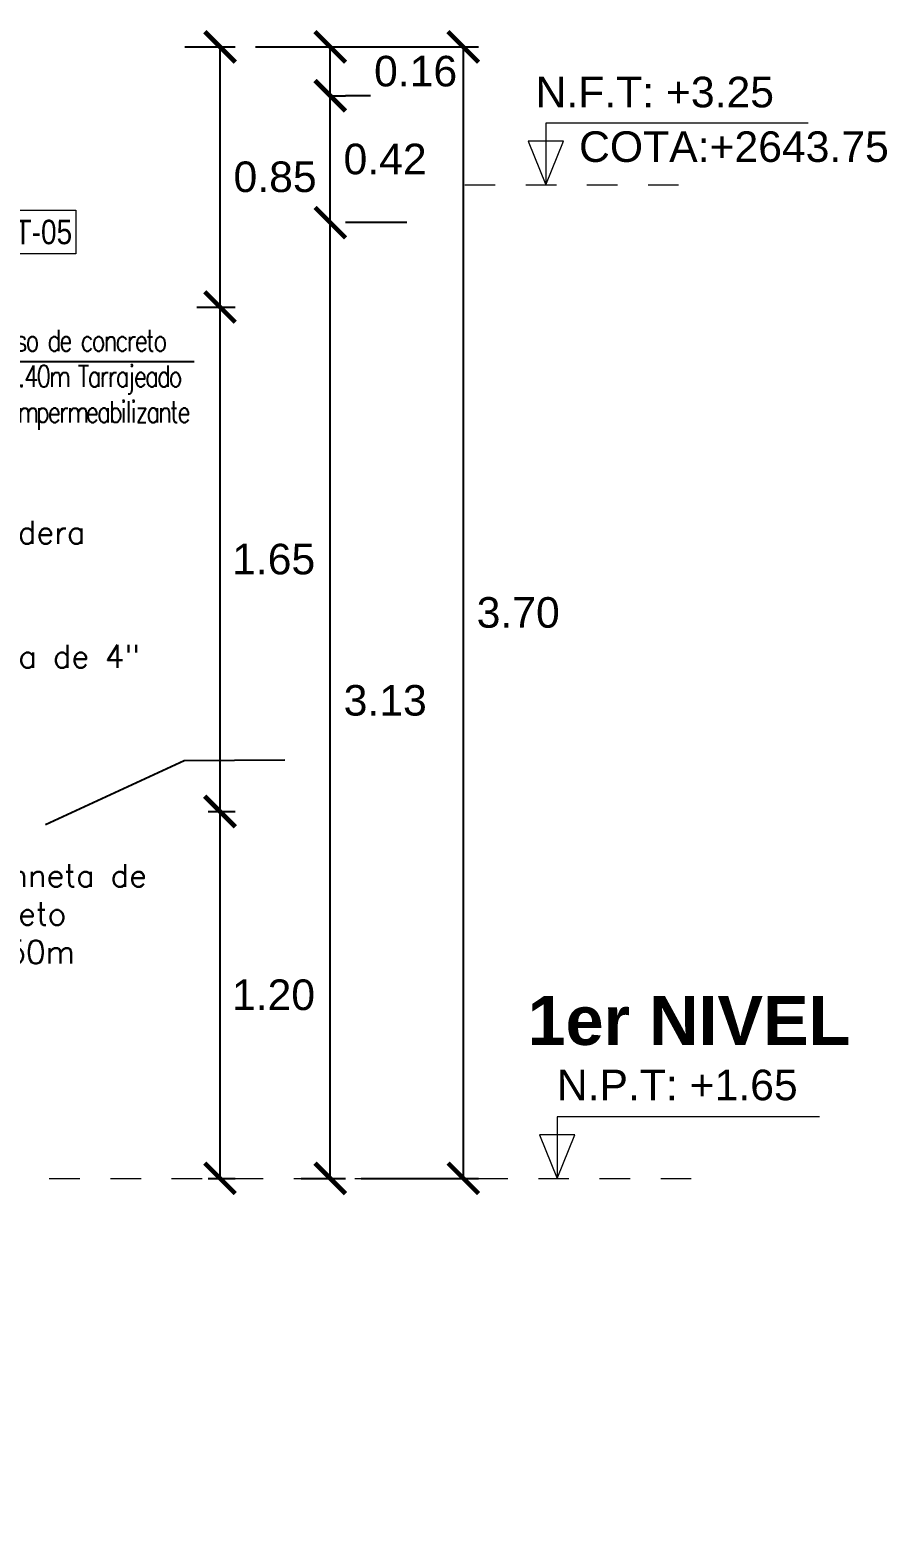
# Model space of a CAD drawing. Header units: millimetres. Extents: x -3570 to 5754, y -12788176 to 1214.
# Drawn here: x 3375.684 to 3378.488, y 1186.281 to 1191.187 of the extents above; entities that cross this region are included whole.
import ezdxf
from ezdxf import colors
from ezdxf.entities.mleader import LeaderData, LeaderLine
from ezdxf.enums import TextEntityAlignment as Align
from ezdxf.math import Vec2, Vec3

# ---------------------------------------------------------------- set-up
doc = ezdxf.new("R2010")
doc.units = ezdxf.units.MM
for name, pattern in [('DASHED', [0.75, 0.5, -0.25]), ('HIDDEN2', [4.7625, 3.175, -1.5875]), ('TRAZOS1', [0.15, 0.1, -0.05])]:
    doc.linetypes.add(name, pattern=pattern)
for name, color, linetype, lineweight in [('55. INDICADORES - TEXTO (SOLO MÓDULOS).', 45, 'Continuous', 5), ('COTAS', 7, 'Continuous', 0), ('LINEAS ELEVACIONES', 252, 'Continuous', 0), ('PROYECCION', 1, 'HIDDEN2', 9), ('SGE_COTAS-01', 1, 'Continuous', 9), ('SGE_TEXTO-CHICOS-03', 3, 'Continuous', 9), ('TEXTOS-CHICOS-03', 3, 'Continuous', 5), ('TEXTOS-MEDIANOS-04', 4, 'Continuous', 35)]:
    doc.layers.add(name, color=color, linetype=linetype, lineweight=lineweight)
doc.layers.add('C-ROAD-PROF', color=1, linetype='DASHED')
doc.layers.add('C-ROAD-PROF-GRID-MINR', color=8, linetype='Continuous')
doc.styles.add('A-1', font='swissl.ttf', dxfattribs={"height": 0.07})
doc.styles.add('COTAS', font='arial.ttf')
doc.styles.add('ESC 1-50 C', font='arial.ttf', dxfattribs={"height": 0.075})
doc.styles.add('HUECA', font='swissbo.ttf')
doc.styles.add('R80-50', font='romans.shx', dxfattribs={"width": 1.3, "height": 0.08})
doc.styles.add('ROMANS', font='romans.shx')
doc.styles.add('SIMPLEX 50', font='simplex.shx', dxfattribs={"width": 0.6, "height": 0.08})
doc.styles.add('TEXTOS 20', font='ARIALN.TTF', dxfattribs={"height": 0.08})
doc.dimstyles.new('1-50', dxfattribs={"dimtxt": 0.15, "dimasz": 0.07, "dimexe": 0.08, "dimexo": 0, "dimgap": 0.02, "dimtad": 1, "dimtoh": 1, "dimzin": 4, "dimdsep": 46, "dimtxsty": 'R80-50', "dimblk1": 'TICK1', "dimblk2": 'TICK1', "dimsah": 1, "dimcen": 0.09, "dimclrt": 3, "dimaunit": 1, "dimadec": 0, "dimazin": 0, "dimtfac": 1, "dimtix": 1, "dimtmove": 1, "dimatfit": 1, "dimldrblk": 'TICK1', "dimfxl": 0.6, "dimfxlon": 1, "dimtolj": 1, "dimtzin": 0, "dimarcsym": 0})
doc.dimstyles.new('ESC G 1.50', dxfattribs={"dimtxt": 0.08, "dimasz": 0.08, "dimexe": 0.08, "dimexo": 0.05, "dimgap": 0.02, "dimtad": 2, "dimtih": 1, "dimtoh": 1, "dimzin": 1, "dimdsep": 46, "dimtxsty": 'SIMPLEX 50', "dimblk": 'ARCHTICK', "dimcen": 0, "dimdle": 0.06, "dimclrd": 256, "dimclre": 256, "dimclrt": 256, "dimadec": 0, "dimazin": 0, "dimtfac": 1, "dimtix": 1, "dimtmove": 2, "dimatfit": 3, "dimfxl": 0.5, "dimfxlon": 1, "dimlwd": -1, "dimlwe": -1, "dimarcsym": 0})
doc.dimstyles.new('Escala1_50', dxfattribs={"dimtxt": 0.1, "dimasz": 0.1, "dimexe": 0.05, "dimexo": 0.25, "dimgap": 0.05, "dimtad": 2, "dimtih": 1, "dimtoh": 1, "dimzin": 1, "dimdsep": 46, "dimtxsty": 'COTAS', "dimblk": 'ARCHTICK', "dimcen": 0.04, "dimclrd": 1, "dimclre": 1, "dimclrt": 7, "dimadec": 0, "dimazin": 0, "dimtfac": 1, "dimtmove": 2, "dimatfit": 3, "dimfxl": 1, "dimtolj": 1, "dimtzin": 4, "dimarcsym": 0})

# ---------------------------------------------------------------- blocks, each defined once
blk = doc.blocks.new('_ArchTick')
at = {"color": 0, "linetype": 'Continuous', "const_width": 0.15}
blk.add_lwpolyline([(-0.5, -0.5), (0.5, 0.5)], dxfattribs=at)
blk = doc.blocks.new('*D407')
at = {"layer": 'COTAS', "color": 1, "lineweight": -2, "transparency": 16777216}
for p, q in [((3376.2673, 1188.631), (3376.3561, 1188.631)), ((3376.3061, 1187.431), (3376.3061, 1188.631)), ((3376.2673, 1187.431), (3376.3561, 1187.431))]:
    blk.add_line(p, q, dxfattribs=at)
at = {"layer": 'Defpoints', "color": 0, "lineweight": 30, "transparency": 16777216}
for p in [(3376.0173, 1188.631, -24926854.2474), (3376.3061, 1188.631), (3376.0173, 1187.431, -24926854.2474)]:
    blk.add_point(p, dxfattribs=at)
at = {"layer": 'COTAS', "color": 1, "lineweight": -2, "transparency": 16777216, "xscale": 0.1, "yscale": 0.1, "zscale": 0.1}
for p, rotation in [((3376.3061, 1188.631), 90), ((3376.3061, 1187.431), 270)]:
    blk.add_blockref('_ArchTick', p, dxfattribs=dict(at, rotation=rotation))
at = {"layer": 'COTAS', "color": 7, "transparency": 16777216, "insert": (3376.4811, 1188.031), "char_height": 0.1, "attachment_point": 5, "style": 'COTAS'}
blk.add_mtext('\\A1;1.20', dxfattribs=at)
blk = doc.blocks.new('*D408')
at = {"layer": 'COTAS', "color": 1, "lineweight": -2, "transparency": 16777216}
for p, q in [((3376.2302, 1190.281), (3376.3561, 1190.281)), ((3376.3061, 1188.631), (3376.3061, 1190.281)), ((3376.2673, 1188.631), (3376.3561, 1188.631))]:
    blk.add_line(p, q, dxfattribs=at)
at = {"layer": 'Defpoints', "color": 0, "lineweight": 30, "transparency": 16777216}
for p in [(3375.9802, 1190.281), (3376.3061, 1190.281), (3376.0173, 1188.631, -24926854.2474)]:
    blk.add_point(p, dxfattribs=at)
at = {"layer": 'COTAS', "color": 1, "lineweight": -2, "transparency": 16777216, "xscale": 0.1, "yscale": 0.1, "zscale": 0.1}
for p, rotation in [((3376.3061, 1190.281), 90), ((3376.3061, 1188.631), 270)]:
    blk.add_blockref('_ArchTick', p, dxfattribs=dict(at, rotation=rotation))
at = {"layer": 'COTAS', "color": 7, "transparency": 16777216, "insert": (3376.4816, 1189.456), "char_height": 0.1, "attachment_point": 5, "style": 'COTAS'}
blk.add_mtext('\\A1;1.65', dxfattribs=at)
blk = doc.blocks.new('*D409')
at = {"layer": 'COTAS', "color": 1, "lineweight": -2, "transparency": 16777216}
for p, q in [((3376.1911, 1191.1318), (3376.3561, 1191.1318)), ((3376.3061, 1190.281), (3376.3061, 1191.1318)), ((3376.2302, 1190.281), (3376.3561, 1190.281))]:
    blk.add_line(p, q, dxfattribs=at)
at = {"layer": 'Defpoints', "color": 0, "lineweight": 30, "transparency": 16777216}
for p in [(3375.9411, 1191.1318), (3376.3061, 1191.1318), (3375.9802, 1190.281)]:
    blk.add_point(p, dxfattribs=at)
at = {"layer": 'COTAS', "color": 1, "lineweight": -2, "transparency": 16777216, "xscale": 0.1, "yscale": 0.1, "zscale": 0.1}
for p, rotation in [((3376.3061, 1191.1318), 90), ((3376.3061, 1190.281), 270)]:
    blk.add_blockref('_ArchTick', p, dxfattribs=dict(at, rotation=rotation))
at = {"layer": 'COTAS', "color": 7, "transparency": 16777216, "insert": (3376.4863, 1190.7064), "char_height": 0.1, "attachment_point": 5, "style": 'COTAS'}
blk.add_mtext('\\A1;0.85', dxfattribs=at)
blk = doc.blocks.new('*D410')
at = {"layer": 'COTAS', "color": 1, "lineweight": -2, "transparency": 16777216}
for p, q in [((3376.6668, 1187.431), (3376.6668, 1190.557)), ((3376.9168, 1190.557), (3376.7168, 1190.557)), ((3376.5715, 1187.431), (3376.7168, 1187.431))]:
    blk.add_line(p, q, dxfattribs=at)
at = {"layer": 'Defpoints', "color": 0, "lineweight": 30, "transparency": 16777216}
for p in [(3376.6668, 1190.557, 0), (3376.6668, 1190.557), (3376.3215, 1187.431, -24926854.2474)]:
    blk.add_point(p, dxfattribs=at)
at = {"layer": 'COTAS', "color": 1, "lineweight": -2, "transparency": 16777216, "xscale": 0.1, "yscale": 0.1, "zscale": 0.1}
for p, rotation in [((3376.6668, 1190.557), 90), ((3376.6668, 1187.431), 270)]:
    blk.add_blockref('_ArchTick', p, dxfattribs=dict(at, rotation=rotation))
at = {"layer": 'COTAS', "color": 7, "transparency": 16777216, "insert": (3376.8466, 1188.994), "char_height": 0.1, "attachment_point": 5, "style": 'COTAS'}
blk.add_mtext('\\A1;3.13', dxfattribs=at)
blk = doc.blocks.new('*D411')
at = {"layer": 'COTAS', "color": 1, "lineweight": -2, "transparency": 16777216}
for p, q in [((3376.6655, 1191.1318), (3376.7168, 1191.1318)), ((3376.6668, 1190.972), (3376.6668, 1191.1318)), ((3376.7987, 1190.972), (3376.7168, 1190.972))]:
    blk.add_line(p, q, dxfattribs=at)
at = {"layer": 'Defpoints', "color": 0, "lineweight": 30, "transparency": 16777216}
for p in [(3376.4155, 1191.1318), (3376.6668, 1191.1318), (3376.5487, 1190.972)]:
    blk.add_point(p, dxfattribs=at)
at = {"layer": 'COTAS', "color": 1, "lineweight": -2, "transparency": 16777216, "xscale": 0.1, "yscale": 0.1, "zscale": 0.1}
for p, rotation in [((3376.6668, 1191.1318), 90), ((3376.6668, 1190.972), 270)]:
    blk.add_blockref('_ArchTick', p, dxfattribs=dict(at, rotation=rotation))
at = {"layer": 'COTAS', "color": 7, "transparency": 16777216, "insert": (3376.946, 1191.0519), "char_height": 0.1, "attachment_point": 5, "style": 'COTAS'}
blk.add_mtext('\\A1;0.16', dxfattribs=at)
blk = doc.blocks.new('*D412')
at = {"layer": 'COTAS', "color": 1, "lineweight": -2, "transparency": 16777216}
for p, q in [((3376.4223, 1191.1318), (3377.1521, 1191.1318)), ((3377.1021, 1191.1318), (3377.1021, 1187.431)), ((3376.7675, 1187.431), (3377.1521, 1187.431))]:
    blk.add_line(p, q, dxfattribs=at)
at = {"layer": 'Defpoints', "color": 0, "lineweight": 30, "transparency": 16777216}
for p in [(3376.1723, 1191.1318), (3376.5175, 1187.431, -24926854.2474), (3377.1021, 1187.431)]:
    blk.add_point(p, dxfattribs=at)
at = {"layer": 'COTAS', "color": 1, "lineweight": -2, "transparency": 16777216, "xscale": 0.1, "yscale": 0.1, "zscale": 0.1}
for p, rotation in [((3377.1021, 1191.1318), 90), ((3377.1021, 1187.431), 270)]:
    blk.add_blockref('_ArchTick', p, dxfattribs=dict(at, rotation=rotation))
at = {"layer": 'COTAS', "color": 7, "transparency": 16777216, "insert": (3377.2817, 1189.2814), "char_height": 0.1, "attachment_point": 5, "style": 'COTAS'}
blk.add_mtext('\\A1;3.70', dxfattribs=at)
blk = doc.blocks.new('TICK1')
at = {"layer": 'COTAS', "ltscale": 0.5}
blk.add_line((-1, 0), (1, 0), dxfattribs=at)
at = {"layer": 'COTAS', "color": 4, "ltscale": 0.5}
blk.add_line((-0.354, -0.354), (0.354, 0.354), dxfattribs=at)
blk = doc.blocks.new('*D445')
at = {"layer": 'COTAS', "color": 1, "lineweight": -2, "transparency": 16777216}
for p, q in [((3376.6655, 1190.972), (3376.7168, 1190.972)), ((3376.6668, 1190.557), (3376.6668, 1190.972)), ((3376.7942, 1190.557), (3376.7168, 1190.557))]:
    blk.add_line(p, q, dxfattribs=at)
at = {"layer": 'Defpoints', "color": 0, "lineweight": 30, "transparency": 16777216}
for p in [(3376.4155, 1190.972, 0), (3376.6668, 1190.972), (3376.5442, 1190.557, 0)]:
    blk.add_point(p, dxfattribs=at)
at = {"layer": 'COTAS', "color": 1, "lineweight": -2, "transparency": 16777216, "xscale": 0.1, "yscale": 0.1, "zscale": 0.1}
for p, rotation in [((3376.6668, 1190.972), 90), ((3376.6668, 1190.557), 270)]:
    blk.add_blockref('_ArchTick', p, dxfattribs=dict(at, rotation=rotation))
at = {"layer": 'COTAS', "color": 7, "transparency": 16777216, "insert": (3376.8462, 1190.7645), "char_height": 0.1, "attachment_point": 5, "style": 'COTAS'}
blk.add_mtext('\\A1;0.42', dxfattribs=at)
blk = doc.blocks.new('sdds s s')
at = {"layer": 'C-ROAD-PROF', "color": 1, "linetype": 'DASHED', "lineweight": -3}
for p, q in [((-45249.3101, 28385.1276), (-45248.9805, 28385.1246)), ((-45248.9805, 28385.1246), (-45248.1761, 28384.7542)), ((-45248.1761, 28384.7542), (-45247.54, 28384.3448)), ((-45247.54, 28384.3448), (-45246.857, 28383.6221)), ((-45246.857, 28383.6221), (-45246.0698, 28383.5412)), ((-45246.0698, 28383.5412), (-45245.5802, 28383.1085)), ((-45245.5802, 28383.1085), (-45245.0449, 28382.6546)), ((-45245.0449, 28382.6546), (-45244.4185, 28382.6201)), ((-45244.4185, 28382.6201), (-45243.8824, 28382.6091)), ((-45243.8824, 28382.6091), (-45243.272, 28382.6091))]:
    blk.add_line(p, q, dxfattribs=at)
at = {"layer": 'C-ROAD-PROF-GRID-MINR', "color": 62, "linetype": 'Continuous', "lineweight": -3}
blk.add_line((-45243.8824, 28382.6091, -3762939880.7806), (-45243.272, 28382.6091, -3762939880.7806), dxfattribs=at)
blk = doc.blocks.new('*U306')
blk.add_wipeout([(-0.3912, -0.1587), (-0.3912, -0.3006), (-0.1184, -0.3006), (-0.1184, -0.1587)]).dxf.layer = '55. INDICADORES - TEXTO (SOLO MÓDULOS).'
at = {"layer": '55. INDICADORES - TEXTO (SOLO MÓDULOS).'}
blk.add_lwpolyline([(-0.3912, -0.3006), (-0.1184, -0.3006), (-0.1184, -0.1587), (-0.3912, -0.1587)], close=True, dxfattribs=at)
at = {"layer": '55. INDICADORES - TEXTO (SOLO MÓDULOS).', "style": 'TEXTOS 20'}
blk.add_attdef('ITEM', text='', height=0.08, dxfattribs=at).set_placement((-0.2548, -0.2297), align=Align.MIDDLE_CENTER)
at = {"layer": '55. INDICADORES - TEXTO (SOLO MÓDULOS).'}
blk.add_leader([(-0.0529, -0.1112), (-0.0529, -0.2297), (-0.1184, -0.2297)], dimstyle='ESC G 1.50', override={"dimasz": 0.05}, dxfattribs=at)

msp = doc.modelspace()

# ---------------------------------------------------------------- linework, layer by layer
at = {"layer": 'LINEAS ELEVACIONES'}
for points in [[(3378.2298, 1190.8821), (3377.3719, 1190.8821), (3377.3719, 1190.681), (3377.4298, 1190.823), (3377.314, 1190.823), (3377.3719, 1190.681)], [(3378.2671, 1187.6321), (3377.4092, 1187.6321), (3377.4092, 1187.431), (3377.4671, 1187.573), (3377.3513, 1187.573), (3377.4092, 1187.431)]]:
    msp.add_lwpolyline(points, dxfattribs=at)
at = {"layer": 'PROYECCION', "linetype": 'TRAZOS1'}
for p, q in [((3377.1065, 1190.681), (3377.9061, 1190.681)), ((3375.7477, 1187.431), (3377.9374, 1187.431))]:
    msp.add_line(p, q, dxfattribs=at)

# ---------------------------------------------------------------- block references
at = {"xscale": -1}
msp.add_blockref('sdds s s', (-41872.7915, -27196.3282), dxfattribs=at)
at = {"layer": '55. INDICADORES - TEXTO (SOLO MÓDULOS).'}
ref = msp.add_blockref('*U306', (3375.4429, 1190.7561), dxfattribs=dict(at, xscale=-1))
ref.add_attrib('ITEM', 'PT-05', dxfattribs={"height": 0.08, "style": 'TEXTOS 20'}).set_placement((3375.6977, 1190.5265, -99722446.6615), align=Align.MIDDLE_CENTER)

# ---------------------------------------------------------------- texts
at = {"layer": 'SGE_TEXTO-CHICOS-03', "insert": (3375.8413, 1189.8798), "char_height": 0.07, "width": 0.829619, "attachment_point": 8, "style": 'ROMANS'}
msp.add_mtext('{\\W0.8;\\T0.8;Friso de concreto H=0.40m Tarrajeado con impermeabilizante}', dxfattribs=at)
at = {"layer": 'TEXTOS-CHICOS-03', "style": 'A-1'}
for s, p in [('N.F.T: +3.25', (3377.3382, 1190.9841)), ('COTA:+2643.75', (3377.4807, 1190.8056)), ('N.P.T: +1.65', (3377.4079, 1187.7366))]:
    msp.add_text(s, height=0.1, dxfattribs=at).set_placement(p, align=Align.MIDDLE_LEFT)
at = {"layer": 'TEXTOS-MEDIANOS-04', "style": 'HUECA'}
msp.add_text('1er NIVEL', height=0.16, dxfattribs=at).set_placement((3377.3123, 1187.8675))

# ---------------------------------------------------------------- dimensions: what is measured, and where the dimension line sits
at = {"layer": 'COTAS', "color": 9, "true_color": 0xc7c8ca}
for base, p1, p2, picture, middle in [((3376.3061, 1191.1318), (3375.9802, 1190.281), (3375.9411, 1191.1318), '*D409', (3376.4863, 1190.7064)), ((3377.1021, 1187.431), (3376.1723, 1191.1318), (3376.5175, 1187.431, -24926854.2474), '*D412', (3377.2817, 1189.2814)), ((3376.6668, 1191.1318), (3376.5487, 1190.972), (3376.4155, 1191.1318), '*D411', (3376.946, 1191.0519)), ((3376.6667967194, 1190.9720102239), (3376.5442222564, 1190.5570102239, -0.0000000149), (3376.4154865314, 1190.9720102239, -0.0000000149), '*D445', (3376.8461623402, 1190.7645102239)), ((3376.6668, 1190.557), (3376.3215, 1187.431, -24926854.2474), (3376.6668, 1190.557, 0), '*D410', (3376.8466, 1188.994)), ((3376.3061, 1190.281), (3376.0173, 1188.631, -24926854.2474), (3375.9802, 1190.281), '*D408', (3376.4816, 1189.456)), ((3376.3061, 1188.631), (3376.0173, 1187.431, -24926854.2474), (3376.0173, 1188.631, -24926854.2474), '*D407', (3376.4811, 1188.031))]:
    dim = msp.add_linear_dim(base=base, p1=p1, p2=p2, angle=90, dimstyle='Escala1_50', dxfattribs=at)
    dim.commit()
    dim.dimension.update_dxf_attribs({"geometry": picture, "text_midpoint": middle})

# ---------------------------------------------------------------- leaders
at = {"layer": 'SGE_COTAS-01', "lineweight": 5}
msp.add_leader([(3375.4699, 1190.3395), (3375.4705, 1190.1029), (3376.2219, 1190.1029)], dimstyle='1-50', override={"dimasz": 0.1, "dimse1": 1}, dxfattribs=at)
at = {"layer": 'SGE_TEXTO-CHICOS-03'}
ml = msp.add_multileader_mtext('Standard', dxfattribs=at)
ml.set_content('{\\Fromans|c0;Abrazadera }', color=256, style='ESC 1-50 C')
ml.set_leader_properties()
ml.build(insert=Vec2(0, 0))
ml.multileader.update_dxf_attribs({"text_left_attachment_type": 2, "text_right_attachment_type": 2, "dogleg_length": 0.1, "arrow_head_size": 0.07})
ctx = ml.context
ctx.base_point, ctx.char_height, ctx.arrow_head_size, ctx.landing_gap_size, ctx.plane_origin = Vec3(3375.287, 1189.5441, -99722446.6615), 0.075, 0.07, 0.02, Vec3(3376.5765, 1188.5859, -99722446.6615)
ctx.left_attachment, ctx.right_attachment = 2, 2
notes = []
notes.append((ctx, [(1, (1, 1, 0), (3375.237, 1189.5441, -99722446.6615), (1, 0), 0.05, [(0, [(3375.1258, 1189.7759, -99722446.6615)], 0, [])])]))
ctx.mtext.insert, ctx.mtext.rotation, ctx.mtext.width, ctx.mtext.flow_direction = Vec3(3375.307, 1189.5816, -99722446.6615), 6.283185, 1.17898, 5
ml = msp.add_multileader_mtext('Standard', dxfattribs=at)
ml.set_content('{\\Fromans|c0;Tubería de 4"}', color=256, style='ESC 1-50 C')
ml.set_leader_properties()
ml.build(insert=Vec2(0, 0))
ml.multileader.update_dxf_attribs({"text_left_attachment_type": 2, "text_right_attachment_type": 2, "dogleg_length": 0.1, "arrow_head_size": 0.07})
ctx = ml.context
ctx.base_point, ctx.char_height, ctx.arrow_head_size, ctx.landing_gap_size, ctx.plane_origin = Vec3(3375.3275, 1189.131, -99722446.6615), 0.075, 0.07, 0.02, Vec3(3376.8273, 1188.1728, -99722446.6615)
ctx.left_attachment, ctx.right_attachment = 2, 2
notes.append((ctx, [(1, (1, 1, 0), (3375.2775, 1189.131, -99722446.6615), (1, 0), 0.05, [(0, [(3375.1066, 1189.25, -99722446.6615)], 0, [])])]))
ctx.mtext.insert, ctx.mtext.rotation, ctx.mtext.width, ctx.mtext.flow_direction = Vec3(3375.3475, 1189.1756, -99722446.6615), 6.283185, 1.17898, 5
ml = msp.add_multileader_mtext('Standard', dxfattribs=at)
ml.set_content('{\\Fromans|c0;Columneta de \\Pconcreto h=1.50m}', color=256, style='ESC 1-50 C')
ml.set_leader_properties()
ml.build(insert=Vec2(0, 0))
ml.multileader.update_dxf_attribs({"text_left_attachment_type": 2, "text_right_attachment_type": 2, "dogleg_length": 0.1, "arrow_head_size": 0.07})
ctx = ml.context
ctx.base_point, ctx.char_height, ctx.arrow_head_size, ctx.landing_gap_size, ctx.plane_origin = Vec3(3375.3462, 1188.2966, -99722446.6615), 0.075, 0.07, 0.02, Vec3(3376.6357, 1187.3384, -99722446.6615)
ctx.left_attachment, ctx.right_attachment = 2, 2
notes.append((ctx, [(1, (1, 1, 0), (3375.2962, 1188.2966, -99722446.6615), (1, 0), 0.05, [(0, [(3375.1186, 1188.1995, -99722446.6615)], 0, [])])]))
ctx.mtext.insert, ctx.mtext.rotation, ctx.mtext.width, ctx.mtext.flow_direction = Vec3(3375.3662, 1188.4591, -99722446.6615), 6.283185, 0.842971, 5
for ctx, leaders in notes:
    for number, flags, end, landing, length, lines in leaders:
        leader = LeaderData()
        leader.index, (leader.has_last_leader_line, leader.has_dogleg_vector, leader.attachment_direction) = number, flags
        leader.last_leader_point, leader.dogleg_vector, leader.dogleg_length = Vec3(end), Vec3(landing), length
        for number, points, colour, breaks in lines:
            line = LeaderLine()
            line.index, line.vertices, line.color, line.breaks = number, Vec3.list(points), colors.encode_raw_color(colour), breaks
            leader.lines.append(line)
        ctx.leaders.append(leader)

doc.saveas('drawing.dxf')
